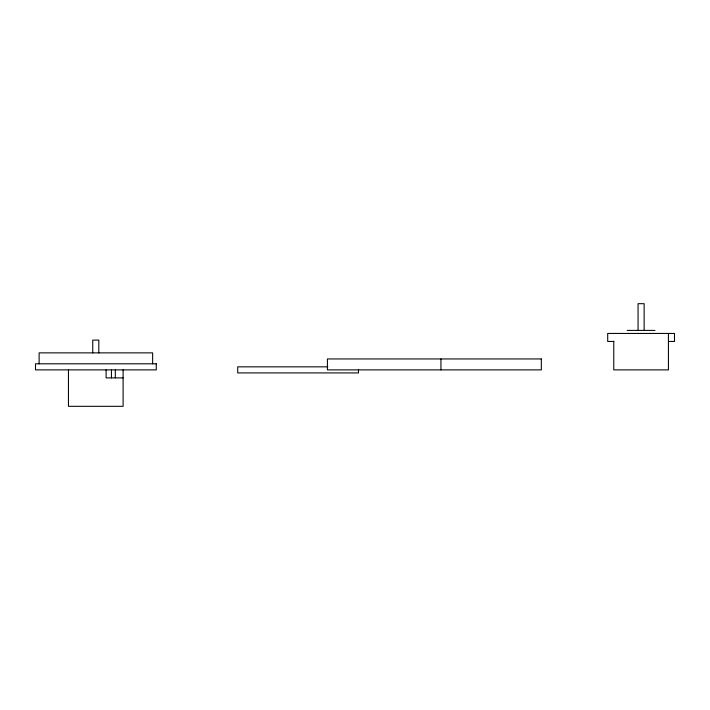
<?xml version="1.0" encoding="UTF-8"?>
<svg xmlns="http://www.w3.org/2000/svg" width="710" height="710" viewBox="0 0 710 710"><rect width="100%" height="100%" fill="white"/><g stroke="black" fill="none" stroke-linecap="round" stroke-linejoin="round"><path stroke-width="1.06" d="M627.205 330.407L654.993 330.407M613.768 341.457L607.698 341.457L607.698 333.443L674.5 333.443L674.5 341.457L668.429 341.457M327.851 366.839L237.717 366.839L237.717 372.919L358.479 372.919L358.479 369.883M123.105 377.897L106.101 377.897L106.101 369.883M668.429 333.443L668.429 369.883L613.768 369.883L613.768 341.173M644.139 330.407L644.139 303.685L638.059 303.685L638.059 330.407M440.945 358.949L440.945 369.883M152.641 363.804L152.641 352.87L39.121 352.87L39.121 363.804M123.105 369.883L123.105 406.315L68.453 406.315L68.453 369.883M115.331 369.883L115.331 377.897M111.443 369.883L111.443 377.897M98.814 352.95L98.814 340.117L92.744 340.117L92.744 352.95M541.322 358.949L327.416 358.949L327.416 369.883L541.322 369.883L541.322 358.949M156.262 363.804L35.5 363.804L35.5 369.883L156.262 369.883L156.262 363.804"/></g></svg>
